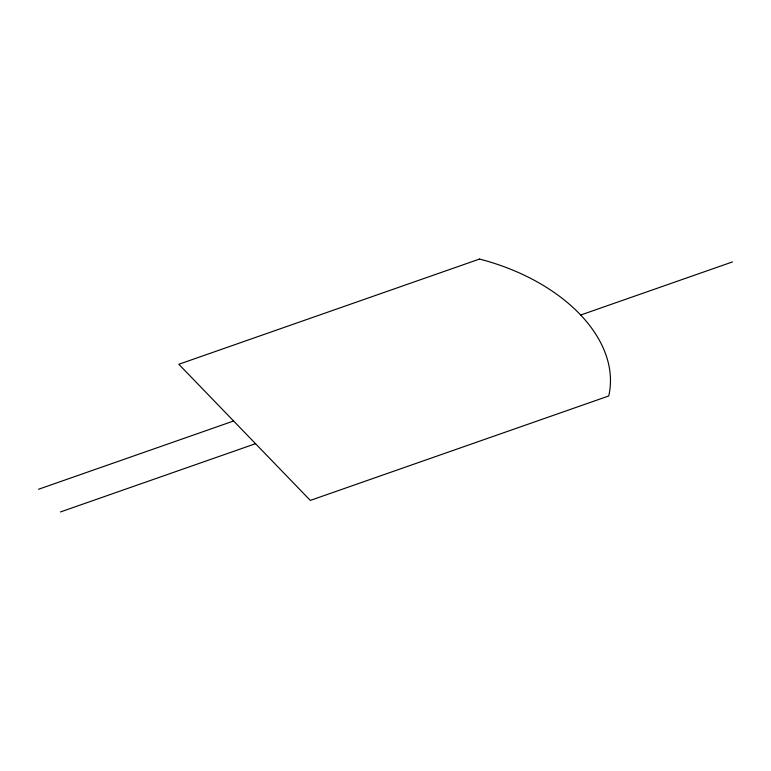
<?xml version="1.0" encoding="UTF-8"?>
<svg xmlns="http://www.w3.org/2000/svg" width="771" height="771" viewBox="0 0 771 771"><rect width="100%" height="100%" fill="white"/><g stroke="black" fill="none" stroke-linecap="round" stroke-linejoin="round"><path stroke-width="1.16" d="M38.55 489.257L233.613 420.995M580.688 315.031L732.45 261.928M60.466 511.954L255.529 443.691M479.475 259.066L178.824 364.278L310.318 500.408L608.743 395.976A166.199 106.388 11.9 0 0 479.485 259.046"/></g></svg>
